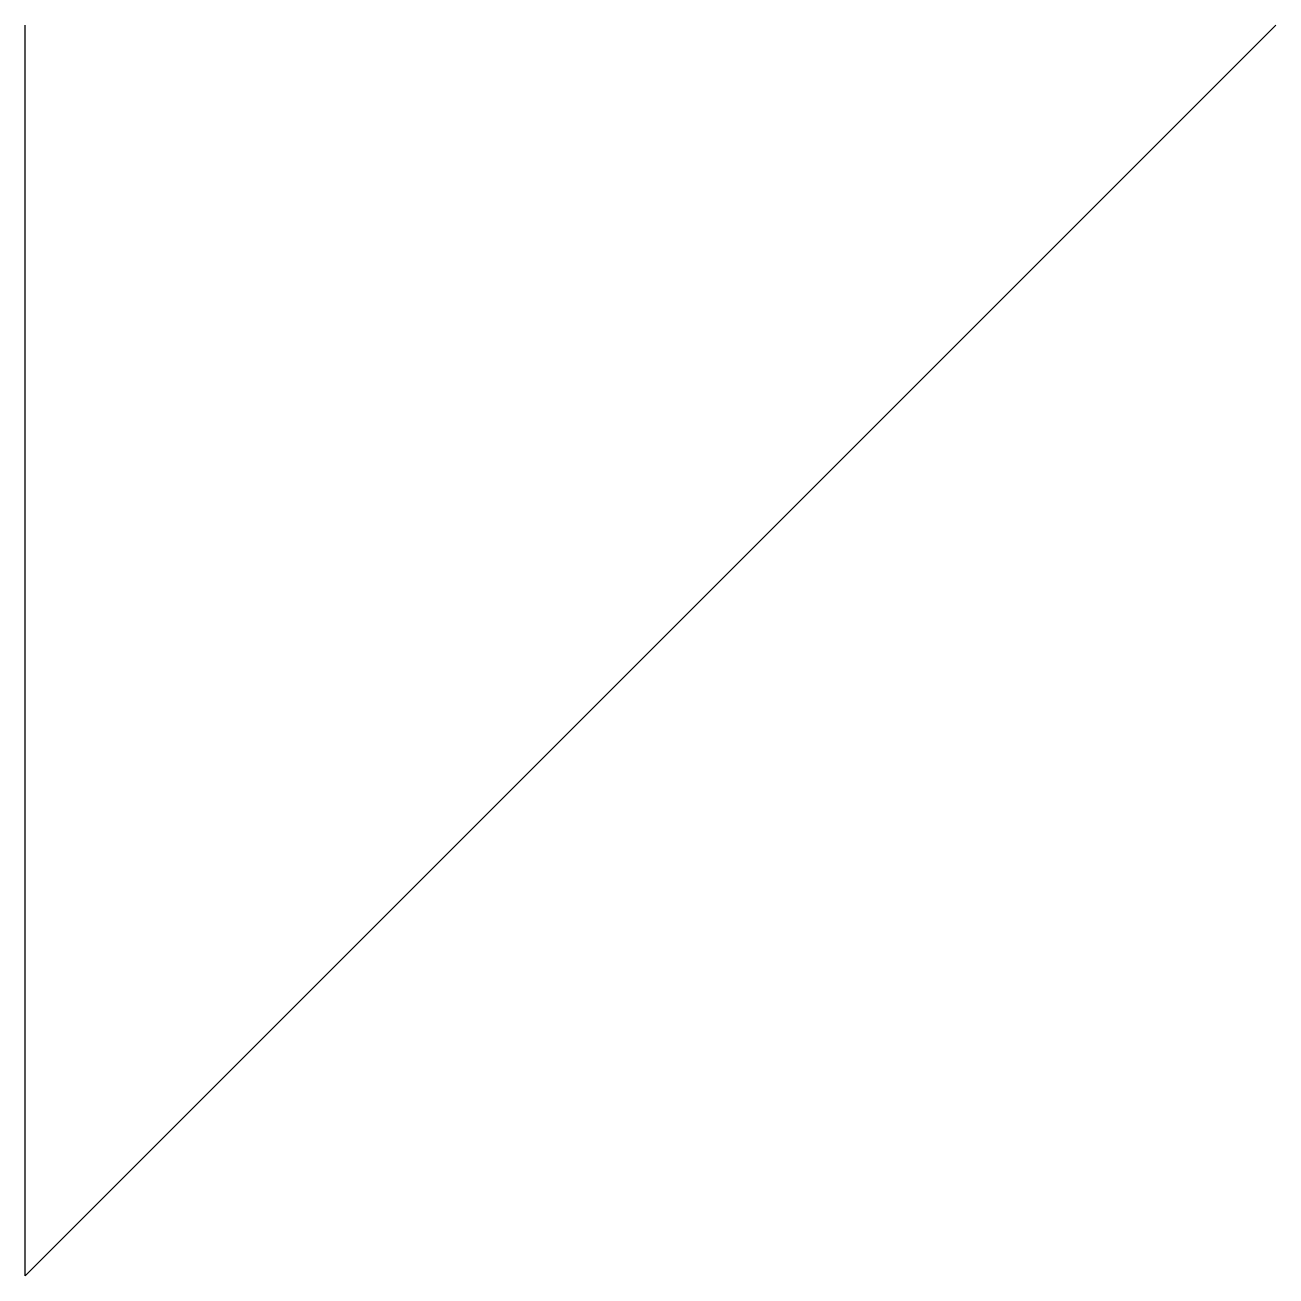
# Model space of a CAD drawing. Extents: x 162.43 to 167.43, y 208.67 to 213.67.
import ezdxf

# ---------------------------------------------------------------- set-up
doc = ezdxf.new("R2010")
doc.units = 0
doc.header["$LTSCALE"] = 10
doc.layers.add('5S', color=1, linetype='CONTINUOUS')

msp = doc.modelspace()

# ---------------------------------------------------------------- linework, layer by layer
at = {"layer": '5S', "color": 0}
for q in [(162.4314, 213.6737), (167.4307, 213.6729)]:
    msp.add_line((162.4314, 208.6737), q, dxfattribs=at)

doc.saveas('drawing.dxf')
